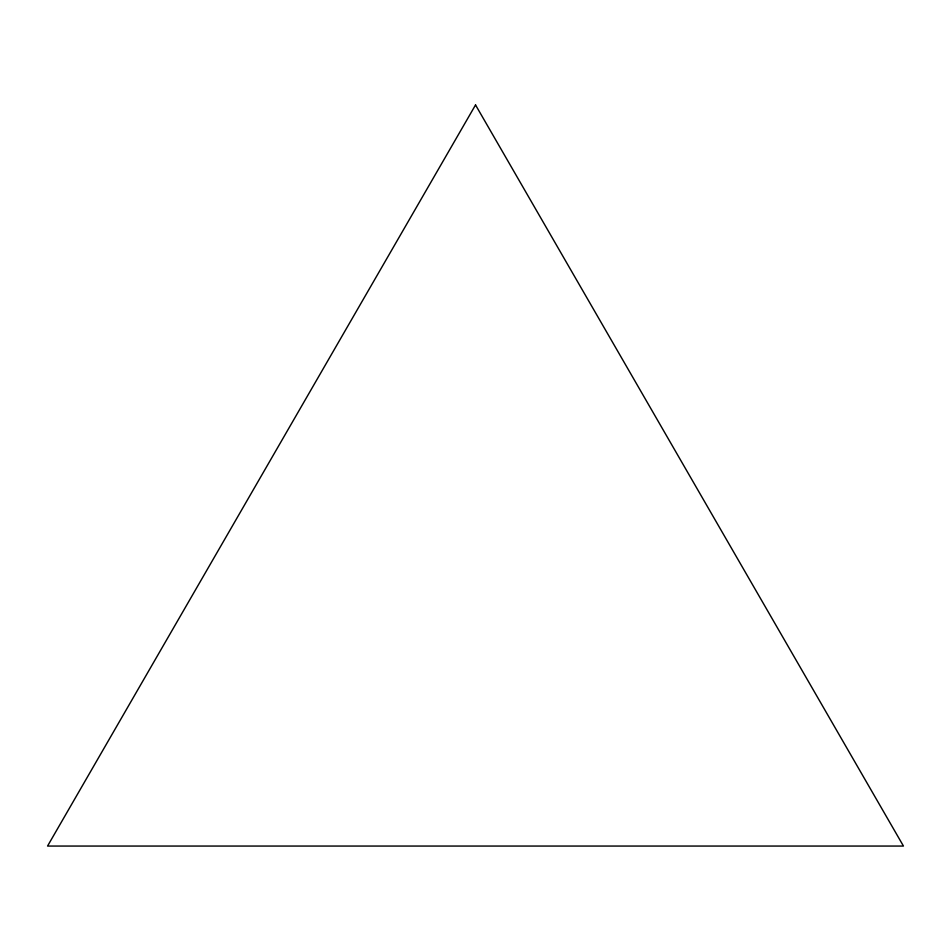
<?xml version="1.0" encoding="UTF-8"?>
<svg xmlns="http://www.w3.org/2000/svg" width="951" height="951" viewBox="0 0 951 951"><rect width="100%" height="100%" fill="white"/><g stroke="black" fill="none" stroke-linecap="round" stroke-linejoin="round"><path stroke-width="1.43" d="M475.536 104.943L47.55 846.057L903.45 846.057L475.536 104.943"/></g></svg>
